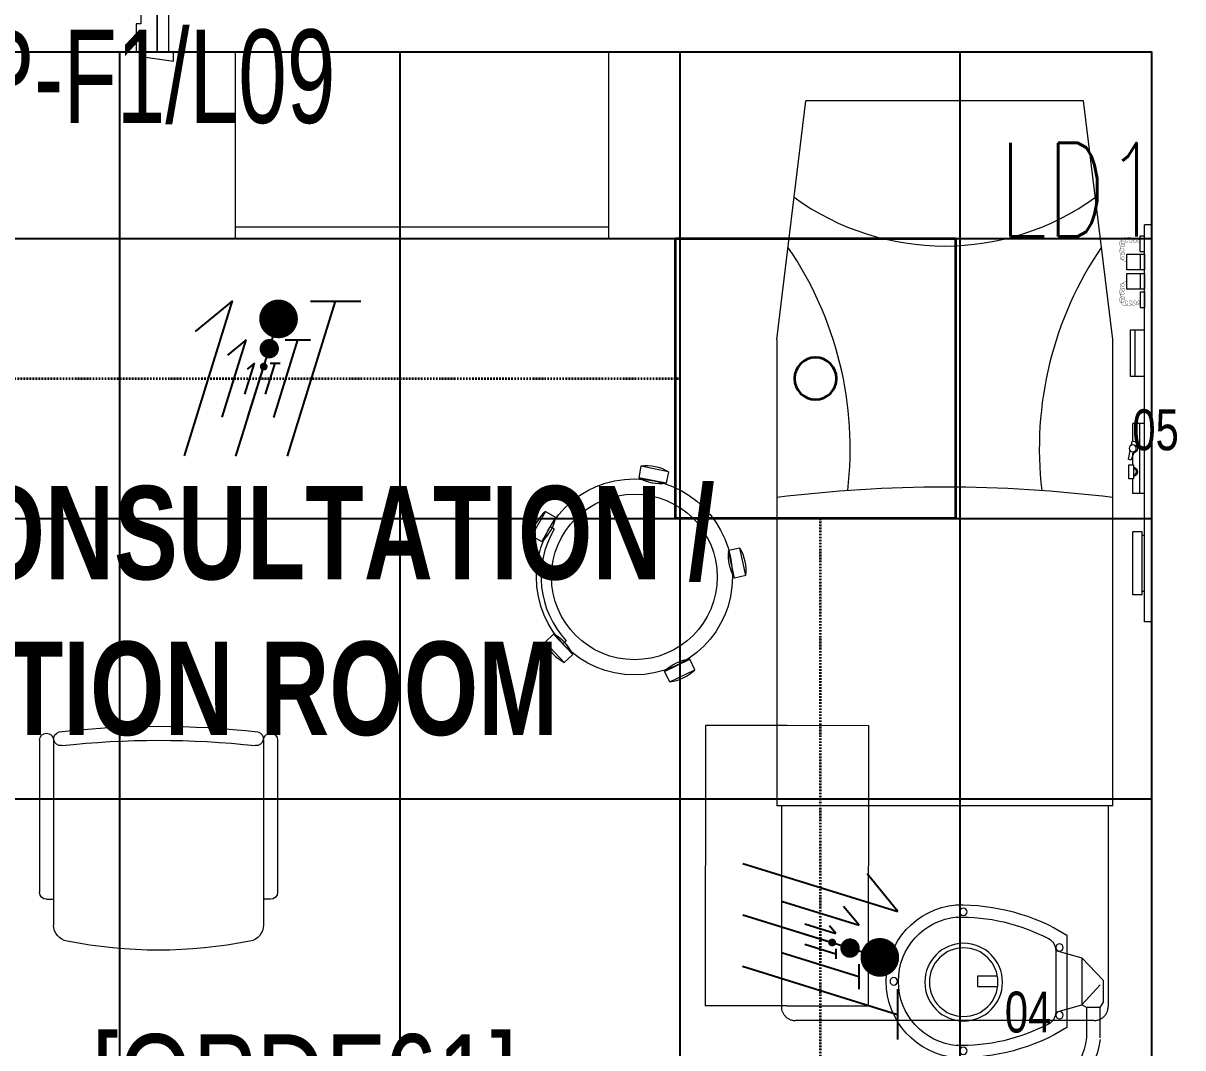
# Model space of a CAD drawing. Extents: x -12260 to 57327, y -29287 to 19916.
# Drawn here: x 16699 to 19183, y 1057 to 3251 of the extents above; entities that cross this region are included whole.
import ezdxf
from ezdxf import colors
from ezdxf.entities.mleader import LeaderData, LeaderLine
from ezdxf.enums import TextEntityAlignment as Align
from ezdxf.math import Vec2, Vec3

# ---------------------------------------------------------------- set-up
doc = ezdxf.new("R2010")
doc.units = 0
doc.header["$LTSCALE"] = 0.25
doc.linetypes.add('01-First Floor$0$HIDDEN', pattern=[9.525, 6.35, -3.175])
doc.linetypes.add('DASHDOT', pattern=[25.4, 12.7, -6.35, 0, -6.35])
for name, color, linetype, lineweight in [('01-First Floor$0$72_EGR_BASE_TEXT', 252, 'Continuous', 5), ('01-First Floor$0$72_EGR_EQP_TAG', 142, 'Continuous', 5), ('01-First Floor$0$LOADING', 253, 'Continuous', 5), ('01-First Floor$0$Walls', 251, 'Continuous', 5), ('01-First Floor$0$Wooden Joinery', 251, 'Continuous', 5), ('E-LITE-CIRC-NUMB', 6, 'Continuous', 25), ('E-LITE-CLNG', 150, 'Continuous', 35), ('E-LITE-CLNG-CNDT', 6, 'DASHDOT', 35), ('E-LITE-CTRL', 6, 'Continuous', 25), ('E-LITE-IDEN', 6, 'Continuous', 25), ('E-LITE-TEXT', 6, 'Continuous', 25), ('E-POWR-WIRE', 6, 'Continuous', 25), ('E-POWR-WIRE @ 100', 6, 'Continuous', 25), ('E-POWR-WIRE @ 20', 6, 'Continuous', 25), ('E-POWR-WIRE @ 50', 6, 'Continuous', 25)]:
    doc.layers.add(name, color=color, linetype=linetype, lineweight=lineweight)
doc.layers.add('01-First Floor$0$FALSE CEILING', color=251, linetype='Continuous')
doc.layers.add('01-First Floor$0$TME-NON MEDICAL FURNITURE', color=242, linetype='Continuous')
doc.styles.add('01-First Floor$0$X3G_ENTITY_257CFD', font='swisscl.ttf', dxfattribs={"height": 200})
doc.styles.add('01-First Floor$0$X3G_ENTITY_9EC9', font='swisscl.ttf', dxfattribs={"height": 0.2})
doc.styles.add('01-First Floor$0$X3G_ENTITY_9F38', font='swisscl.ttf', dxfattribs={"height": 0.2})
doc.styles.add('DC_Elc_Romans', font='elc_romans.shx', dxfattribs={"width": 0.7})
doc.styles.add('DC_SIMPLEX', font='SIMPLEX.shx', dxfattribs={"width": 0.7})

# ---------------------------------------------------------------- blocks, each defined once
blk = doc.blocks.new('01-First Floor$0$A$C72370EFE')
at = {"layer": '01-First Floor$0$Wooden Joinery'}
for p, q in [((-0.01, -0.04), (-0.02, -0.04)), ((-0.01, -0.03), (-0.01, -0.07)), ((0, -0.03), (-0.01, -0.03)), ((0.04, -0.03), (0.05, -0.03)), ((0.05, -0.03), (0.05, -0.07)), ((0.05, -0.04), (0.06, -0.04)), ((-0.05, -0.07), (-0.05, -0.16)), ((-0.03, -0.07), (-0.03, -0.16)), ((-0.01, -0.06), (-0.02, -0.06)), ((0, -0.07), (-0.01, -0.07)), ((0.04, -0.07), (0.05, -0.07)), ((0.05, -0.06), (0.06, -0.06)), ((0.07, -0.07), (0.07, -0.16)), ((0.09, -0.07), (0.09, -0.16)), ((-0.01, -0.17), (-0.02, -0.17)), ((-0.01, -0.17), (-0.01, -0.19)), ((0.05, -0.17), (0.06, -0.17)), ((0.05, -0.17), (0.05, -0.19)), ((-0.01, -0.19), (-0.02, -0.19)), ((0.05, -0.19), (0.06, -0.19))]:
    blk.add_line(p, q, dxfattribs=at)
for centre, radius, start, end in [((-0.02, -0.07), 0.03, 90, 180), ((0.06, -0.07), 0.03, 0, 90), ((-0.02, -0.07), 0.01, 90, 180), ((0.06, -0.07), 0.01, 0, 90), ((-0.02, -0.16), 0.03, 180, 270), ((-0.02, -0.16), 0.01, 180, 270), ((0.06, -0.16), 0.01, 270, 0), ((0.06, -0.16), 0.03, 270, 0)]:
    blk.add_arc(centre, radius, start, end, dxfattribs=at)
blk = doc.blocks.new('01-First Floor$0$A$C5DAD61B4')
at = {"layer": '01-First Floor$0$Wooden Joinery'}
for points in [[(80, 959.1), (80, 969.1), (10, 979.1), (10, 959.1)], [(940, 959.1), (940, 969.1), (1010, 979.1), (1010, 959.1)], [(70, 859.1), (70, 849.1), (0, 839.1), (0, 859.1)], [(120, 859.1), (120, 0), (80, 0), (80, 859.1)], [(950, 859.1), (950, 849.1), (1020, 839.1), (1020, 859.1)]]:
    blk.add_lwpolyline(points, close=True, dxfattribs=at)
for points in [[(45, 859.1), (45, 959.1), (20, 959.1), (20, 859.1), (45, 859.1)], [(45, 859.1), (80, 859.1), (80, 899.1), (90, 899.1), (90, 959.1), (45, 959.1), (45, 859.1)], [(975, 859.1), (940, 859.1), (940, 899.1), (930, 899.1), (930, 959.1), (975, 959.1), (975, 859.1)], [(975, 859.1), (975, 959.1), (1000, 959.1), (1000, 859.1), (975, 859.1)]]:
    blk.add_lwpolyline(points, dxfattribs=at)
blk.add_arc((80, 859.1), 860, 272.666, 0, dxfattribs=at)
at = {"layer": '01-First Floor$0$Wooden Joinery', "xscale": 999.9999999998854, "yscale": 999.9999999998854, "zscale": 999.9999999998854, "rotation": 180}
blk.add_blockref('01-First Floor$0$A$C72370EFE', (120, 0), dxfattribs=at)
blk = doc.blocks.new('01-First Floor$0$ME19011A-P')
for p, q in [((-0.425, 0), (0.425, 0)), ((-0.425, 0), (-0.425, -0.015)), ((0.425, 0), (0.425, -0.015)), ((-0.425, -0.015), (0.425, -0.015)), ((-0.3675, -0.0198), (-0.2325, -0.0198)), ((-0.3675, -0.0198), (-0.3675, -0.0399)), ((-0.36, -0.015), (-0.36, -0.0198)), ((-0.24, -0.015), (-0.24, -0.0198)), ((-0.2325, -0.0198), (-0.2325, -0.0399)), ((-0.15, -0.015), (-0.15, -0.04)), ((0, -0.015), (0, -0.04)), ((0.1, -0.015), (0.1, -0.045)), ((0.2, -0.045), (0.2, -0.015)), ((0.2818, -0.015), (0.2484, -0.015)), ((0.2484, -0.0243), (0.2484, -0.015)), ((0.2818, -0.0243), (0.2484, -0.0243)), ((0.2818, -0.0243), (0.2818, -0.015)), ((0.3211, -0.015), (0.2877, -0.015)), ((0.2877, -0.015), (0.2877, -0.0531)), ((0.3211, -0.0243), (0.2877, -0.0243)), ((0.3211, -0.0531), (0.3211, -0.015)), ((0.3623, -0.015), (0.3289, -0.015)), ((0.3289, -0.015), (0.3289, -0.0531)), ((0.3623, -0.0243), (0.3289, -0.0243)), ((0.3623, -0.0531), (0.3623, -0.015)), ((0.3682, -0.0243), (0.3682, -0.015)), ((0.3682, -0.015), (0.4016, -0.015)), ((0.3682, -0.0243), (0.4016, -0.0243)), ((0.4016, -0.0243), (0.4016, -0.015)), ((-0.3675, -0.0399), (-0.2325, -0.0399)), ((-0.15, -0.025), (0, -0.025)), ((-0.15, -0.04), (-0.1187, -0.04)), ((-0.0887, -0.04), (-0.0637, -0.04)), ((-0.0606, -0.0371), (-0.0787, -0.0432)), ((-0.0787, -0.0432), (-0.077, -0.0497)), ((-0.0582, -0.046), (-0.077, -0.0497)), ((-0.0402, -0.0312), (-0.0496, -0.0337)), ((-0.047, -0.0434), (-0.0376, -0.0409)), ((-0.0376, -0.0409), (-0.0402, -0.0312)), ((-0.0379, -0.04), (0, -0.04)), ((0.1, -0.035), (0.2, -0.035)), ((0.1, -0.045), (0.2, -0.045)), ((0.2877, -0.0531), (0.3211, -0.0531)), ((0.3289, -0.0531), (0.3623, -0.0531))]:
    blk.add_line(p, q)
at = {"color": 8, "const_width": 0.000601}
for points in [[(0.3044, -0.0531, -0.184574), (0.2977, -0.0636, -1.44364), (0.2961, -0.0581, -0.837915), (0.2969, -0.0664, -0.30536), (0.2839, -0.062, -1.584726), (0.2894, -0.0609, -0.253153), (0.2827, -0.0684, -0.874198), (0.2775, -0.0585, -0.915253), (0.2791, -0.0658, -0.223821), (0.2683, -0.0644, -1.703343), (0.272, -0.0597, -0.588962), (0.2621, -0.068, -0.717795), (0.2625, -0.0581, -0.983104), (0.2645, -0.0644, -0.326362), (0.2534, -0.0609, -0.758716), (0.2609, -0.0514, -0.906186), (0.2593, -0.0565, -0.189488), (0.2526, -0.0522, -0.7948), (0.2613, -0.0423, -1.223996), (0.2574, -0.047, -0.072149), (0.2534, -0.0403, -0.645886), (0.2609, -0.0324, -1.366917), (0.2574, -0.0371, -0.078415), (0.2542, -0.0308, -0.723006), (0.2613, -0.0256, -1.105484), (0.2582, -0.0292, -0.221197), (0.2566, -0.0243, -0.221197)], [(0.3456, -0.0531, 0.184574), (0.3523, -0.0636, 1.44364), (0.3539, -0.0581, 0.837915), (0.3531, -0.0664, 0.30536), (0.3661, -0.062, 1.584726), (0.3606, -0.0609, 0.253153), (0.3673, -0.0684, 0.874198), (0.3725, -0.0585, 0.915253), (0.3709, -0.0658, 0.223821), (0.3817, -0.0644, 1.703343), (0.378, -0.0597, 0.588962), (0.3879, -0.068, 0.717795), (0.3875, -0.0581, 0.983104), (0.3855, -0.0644, 0.326362), (0.3966, -0.0609, 0.758716), (0.3891, -0.0514, 0.906186), (0.3907, -0.0565, 0.189488), (0.3974, -0.0522, 0.7948), (0.3887, -0.0423, 1.223996), (0.3926, -0.047, 0.072149), (0.3966, -0.0403, 0.645886), (0.3891, -0.0324, 1.366917), (0.3926, -0.0371, 0.078415), (0.3958, -0.0308, 0.723006), (0.3887, -0.0256, 1.105484), (0.3918, -0.0292, 0.221197), (0.3934, -0.0243, 0.221197)]]:
    blk.add_lwpolyline(points, format="xyb", dxfattribs=at)
blk.add_lwpolyline([(-0.1187, -0.0482), (-0.0887, -0.0482), (-0.0887, -0.0382), (-0.1187, -0.0382)], close=True)
blk.add_circle((-0.0537, -0.04), 0.0075)
for centre, radius, start, end in [((-0.1037, -0.04), 0.01, 10.4593, 169.5407), ((-0.1037, -0.04), 0.0075, 14.0075, 165.9925), ((-0.0537, -0.04), 0.01, 45, 180)]:
    blk.add_arc(centre, radius, start, end)
blk = doc.blocks.new('01-First Floor$0$M.44.57.64')
at = {"layer": '01-First Floor$0$LOADING', "xscale": 1000.000000000002, "yscale": 1000.000000000002, "zscale": 1000.000000000002, "rotation": 225.9999036123427}
blk.add_blockref('01-First Floor$0$ME19011A-P', (-80806.9, 16720.7), dxfattribs=at)
blk = doc.blocks.new('01-First Floor$0$GF21027-P')
at = {"layer": '01-First Floor$0$LOADING'}
for p, q in [((0.4, 0.4), (-0.4, 0.4)), ((-0.4, 0.4), (-0.4, 0)), ((0.4, 0), (0.4, 0.4)), ((-0.4, 0.025), (0.4, 0.025)), ((-0.4, 0), (0.4, 0))]:
    blk.add_line(p, q, dxfattribs=at)
blk = doc.blocks.new('01-First Floor$0$HF10037B-P')
at = {"layer": '01-First Floor$0$LOADING'}
for p, q in [((0.2459, 0.134), (0.1859, 0.134)), ((0.1859, 0.134), (0.1859, 0.109)), ((0.2459, 0.134), (0.2459, 0.109)), ((0.2459, 0.109), (0.1859, 0.109)), ((0, 0), (-0.0142, -0.0583)), ((0, 0), (0.0243, -0.0059)), ((0.0243, -0.0059), (0.01, -0.0642)), ((0.4071, -0.0094), (0.431, -0.0018)), ((0.4071, -0.0094), (0.4255, -0.0665)), ((0.431, -0.0018), (0.4493, -0.0589)), ((0.4069, -0.0417), (0.4165, -0.0387)), ((-0.0142, -0.0583), (0.01, -0.0642)), ((0.4255, -0.0665), (0.4493, -0.0589)), ((0.0524, -0.2725), (0.0674, -0.2525)), ((0.0524, -0.2725), (0.1004, -0.3085)), ((0.0674, -0.2525), (0.1154, -0.2885)), ((0.3125, -0.2897), (0.362, -0.2558)), ((0.3267, -0.268), (0.3323, -0.2763)), ((0.3761, -0.2764), (0.362, -0.2558)), ((0.1004, -0.3085), (0.1154, -0.2885)), ((0.3266, -0.3103), (0.3125, -0.2897)), ((0.3266, -0.3103), (0.3761, -0.2764))]:
    blk.add_line(p, q, dxfattribs=at)
for radius in [0.21, 0.1775]:
    blk.add_circle((0.2161, -0.1014), radius, dxfattribs=at)
for centre, radius, start, end in [((0.2159, 0.0465), 0.0925, 71.0754, 108.9246), ((0.2159, 0.1965), 0.0925, 251.0754, 288.9246), ((0.0779, -0.0499), 0.0925, 147.3419, 185.1912), ((-0.0678, -0.0143), 0.0925, 327.3419, 5.1912), ((0.4996, -0.0113), 0.0925, 178.8412, 216.6904), ((0.3568, -0.057), 0.0925, 358.8412, 36.6904), ((0.2161, -0.1014), 0.2, 303.6037, 17.3657), ((0.1289, -0.2205), 0.0925, 214.1875, 252.0368), ((0.0389, -0.3404), 0.0925, 34.1875, 72.0368), ((0.3867, -0.3449), 0.0925, 105.5121, 143.3614), ((0.3019, -0.2212), 0.0925, 285.5121, 323.3614)]:
    blk.add_arc(centre, radius, start, end, dxfattribs=at)
blk = doc.blocks.new('01-First Floor$0$HF13902-P')
at = {"color": 8, "linetype": '01-First Floor$0$HIDDEN'}
for p, q in [((-0.35, -0.6824), (-0.35, -1.1124)), ((0.35, -0.6824), (0.35, -1.1124)), ((0.32, -1.1424), (-0.32, -1.1424))]:
    blk.add_line(p, q, dxfattribs=at)
at = {"linetype": 'Continuous'}
for points in [[(0.36, -0.5224), (0.36, -0.5224), (0.36, -0.5224), (0.36, -0.5224), (0.36, -0.5224), (0.36, -0.5224), (0.36, -0.5224), (0.36, -0.5224), (0.36, -0.5224), (0.36, -0.5224), (0.36, -0.5224), (0.36, -0.5224), (0.36, -0.5224), (0.36, -0.5224), (0.36, -0.5224), (0.36, -0.5224), (0.36, -0.5224), (0.36, -0.5224), (0.36, -0.5224), (0.36, -0.5224), (0.36, -0.5224), (0.36, -0.5224), (0.36, -0.5224), (0.36, -0.5224), (0.36, -0.5224), (0.36, -0.5224), (0.36, -0.5224), (0.36, -0.5224), (0.36, -0.5224), (0.36, -0.5224), (0.36, -0.5224), (0.36, -0.5224), (0.36, -0.5224), (0.36, -0.5224), (0.36, -0.5224), (0.36, -0.5224), (0.36, -0.5224), (0.36, -0.5224), (0.36, -0.5224), (0.36, -0.5224), (0.36, -0.5224), (0.36, -0.5224), (0.36, -0.5224), (0.36, -0.5224), (0.36, -0.5224), (0.36, -0.5224), (0.36, -0.5224), (0.36, -0.5224), (0.36, -0.5224), (0.36, -0.5224), (0.36, -0.5224), (0.36, -0.5224), (0.36, -0.5224), (0.36, -0.5224), (0.36, -0.5224), (0.36, -0.5224), (0.36, -0.5224), (0.36, -0.5224), (0.36, -0.5224), (0.36, -0.5224), (0.36, -0.5224), (0.36, -0.5224), (0.36, -0.5224), (0.36, -0.5224), (0.36, -0.5224), (0.36, -0.5224), (0.36, -0.5224), (0.36, -0.5224), (0.36, -0.5224), (0.36, -0.5224), (0.36, -0.5224), (0.36, -0.5224), (0.36, -0.5224), (0.36, -0.5224), (0.36, -0.5224), (0.36, -0.5224), (0.36, -0.5224), (0.36, -0.5224), (0.36, -0.5224), (0.36, -0.5224), (0.36, -0.5224), (0.36, -0.5224), (0.36, -0.5224), (0.36, -0.5224), (0.36, -0.5224), (0.36, -0.5224), (0.36, -0.5224), (0.36, -0.5224), (0.36, -0.5224), (0.36, -0.5224), (0.36, -0.5224), (0.36, -0.5224), (0.36, -0.5224), (0.36, -0.5224), (0.36, -0.5224), (0.36, -0.5224), (0.36, -0.5224), (0.36, -0.5224), (0.36, -0.5224), (0.36, -0.5224), (0.36, -0.5224), (0.36, -0.5224), (0.36, -0.5224), (0.36, -0.5224), (0.36, -0.5224), (0.36, -0.5224), (0.36, -0.5224), (0.36, -0.5224), (0.36, -0.5224), (0.36, -0.5224), (0.36, -0.5224), (0.36, -0.5224), (0.36, -0.5224), (0.36, -0.5224), (0.36, -0.5224), (0.36, -0.5224), (0.36, -0.5224), (0.36, -0.5224), (0.36, -0.5224), (0.36, -0.5224), (0.36, -0.5224), (0.36, -0.5224), (0.36, -0.5224), (0.36, -0.5224), (0.36, -0.5224), (0.36, -0.5224), (0.36, -0.5224), (0.36, -0.5224), (0.36, -0.5224), (0.36, -0.5224), (0.36, -0.5224), (0.36, -0.5224), (0.36, -0.5224), (0.36, -0.5224), (0.36, -0.5224), (0.36, -0.5224), (0.36, -0.5224), (0.36, -0.5224), (0.36, -0.5224), (0.36, -0.5224), (0.36, -0.5224), (0.36, -0.5224), (0.36, -0.5224), (0.36, -0.5224), (0.36, -0.5224), (0.36, -0.5224), (0.36, -0.5224), (0.36, -0.5224), (0.36, -0.5224), (0.36, -0.5224), (0.36, -0.5224), (0.36, -0.5224), (0.36, -0.5224), (0.36, -0.5224), (0.36, -0.5224), (0.36, -0.5224), (0.36, -0.5224), (0.36, -0.5224), (0.36, -0.5224), (0.36, -0.5224), (0.36, -0.5224), (0.36, -0.5224), (0.36, -0.5224), (0.36, -0.5224), (0.36, -0.5224), (0.36, -0.5224), (0.36, -0.5224), (0.36, -0.5224), (0.36, -0.5224), (0.36, -0.5224), (0.36, -0.5224), (0.36, -0.5224), (0.36, -0.5224), (0.36, -0.5224), (0.36, -0.5224), (0.36, -0.5224), (0.36, -0.5224), (0.36, -0.5224), (0.36, -0.5224), (0.36, -0.5224), (0.36, -0.5224), (0.36, -0.5224), (0.36, -0.5224), (0.36, -0.5224), (0.36, -0.5224), (0.36, -0.5224), (0.36, -0.5224), (0.36, -0.5224), (0.36, -0.5224), (0.36, -0.5224), (0.36, -0.5224), (0.36, -0.5224), (0.36, -0.5224), (0.36, -0.5224), (0.36, -0.5224), (0.36, -0.5224), (0.36, -0.5224), (0.36, -0.5224), (0.36, -0.5224), (0.36, -0.5224), (0.36, -0.5224), (0.36, -0.5224), (0.36, -0.5224), (0.36, -0.5224), (0.36, -0.5224), (0.36, -0.5224), (0.36, -0.5224), (0.36, -0.5224), (0.36, -0.5224), (0.36, -0.5224), (0.36, -0.5224), (0.36, -0.5224), (0.36, -0.5224), (0.36, -0.5224), (0.36, -0.5224), (0.36, -0.5224), (0.36, -0.5224), (0.36, -0.5224), (0.36, -0.5224)], [(0.36, -0.5224), (0.36, -0.5224), (0.36, -0.5224), (0.36, -0.5224), (0.36, -0.5224), (0.36, -0.5224), (0.36, -0.5224), (0.36, -0.5224), (0.36, -0.5224), (0.36, -0.5224), (0.36, -0.5224), (0.36, -0.5224), (0.36, -0.5224), (0.36, -0.5224), (0.36, -0.5224), (0.36, -0.5224), (0.36, -0.5224), (0.36, -0.5224), (0.36, -0.5224), (0.36, -0.5224), (0.36, -0.5224), (0.36, -0.5224), (0.36, -0.5224), (0.36, -0.5224), (0.36, -0.5224), (0.36, -0.5224), (0.36, -0.5224), (0.36, -0.5224), (0.36, -0.5224), (0.36, -0.5224), (0.36, -0.5224), (0.36, -0.5224), (0.36, -0.5224), (0.36, -0.5224), (0.36, -0.5224), (0.36, -0.5224), (0.36, -0.5224), (0.36, -0.5224), (0.36, -0.5224), (0.36, -0.5224), (0.36, -0.5224), (0.36, -0.5224), (0.36, -0.5224), (0.36, -0.5224), (0.36, -0.5224), (0.36, -0.5224), (0.36, -0.5224), (0.36, -0.5224), (0.36, -0.5224), (0.36, -0.5224), (0.36, -0.5224), (0.36, -0.5224), (0.36, -0.5224), (0.36, -0.5224), (0.36, -0.5224), (0.36, -0.5224), (0.36, -0.5224), (0.36, -0.5224), (0.36, -0.5224), (0.36, -0.5224), (0.36, -0.5224), (0.36, -0.5224), (0.36, -0.5224), (0.36, -0.5224), (0.36, -0.5224), (0.36, -0.5224), (0.36, -0.5224), (0.36, -0.5224), (0.36, -0.5224), (0.36, -0.5224), (0.36, -0.5224), (0.36, -0.5224), (0.36, -0.5224), (0.36, -0.5224), (0.36, -0.5224), (0.36, -0.5224), (0.36, -0.5224), (0.36, -0.5224), (0.36, -0.5224), (0.36, -0.5224), (0.36, -0.5224), (0.36, -0.5224), (0.36, -0.5224), (0.36, -0.5224), (0.36, -0.5224), (0.36, -0.5224), (0.36, -0.5224), (0.36, -0.5224), (0.36, -0.5224), (0.36, -0.5224), (0.36, -0.5224), (0.36, -0.5224), (0.36, -0.5224), (0.36, -0.5224), (0.36, -0.5224), (0.36, -0.5224), (0.36, -0.5224), (0.36, -0.5224), (0.36, -0.5224), (0.36, -0.5224), (0.36, -0.5224), (0.36, -0.5224), (0.36, -0.5224), (0.36, -0.5224), (0.36, -0.5224), (0.36, -0.5224), (0.36, -0.5224), (0.36, -0.5224), (0.36, -0.5224), (0.36, -0.5224), (0.36, -0.5224), (0.36, -0.5224), (0.36, -0.5224), (0.36, -0.5224), (0.36, -0.5224), (0.36, -0.5224), (0.36, -0.5224), (0.36, -0.5224), (0.36, -0.5224), (0.36, -0.5224), (0.36, -0.5224), (0.36, -0.5224), (0.36, -0.5224), (0.36, -0.5224), (0.36, -0.5224), (0.36, -0.5224), (0.36, -0.5224), (0.36, -0.5224), (0.36, -0.5224), (0.36, -0.5224), (0.36, -0.5224), (0.36, -0.5224), (0.36, -0.5224), (0.36, -0.5224), (0.36, -0.5224), (0.36, -0.5224), (0.36, -0.5224), (0.36, -0.5224), (0.36, -0.5224), (0.36, -0.5224), (0.36, -0.5224), (0.36, -0.5224), (0.36, -0.5224), (0.36, -0.5224), (0.36, -0.5224), (0.36, -0.5224), (0.36, -0.5224), (0.36, -0.5224), (0.36, -0.5224), (0.36, -0.5224), (0.36, -0.5224), (0.36, -0.5224), (0.36, -0.5224), (0.36, -0.5224), (0.36, -0.5224), (0.36, -0.5224), (0.36, -0.5224), (0.36, -0.5224), (0.36, -0.5224), (0.36, -0.5224), (0.36, -0.5224), (0.36, -0.5224), (0.36, -0.5224), (0.36, -0.5224), (0.36, -0.5224), (0.36, -0.5224), (0.36, -0.5224), (0.36, -0.5224), (0.36, -0.5224), (0.36, -0.5224), (0.36, -0.5224), (0.36, -0.5224), (0.36, -0.5224), (0.36, -0.5224), (0.36, -0.5224), (0.36, -0.5224), (0.36, -0.5224), (0.36, -0.5224), (0.36, -0.5224), (0.36, -0.5224), (0.36, -0.5224), (0.36, -0.5224), (0.36, -0.5224), (0.36, -0.5224), (0.36, -0.5224), (0.36, -0.5224), (0.36, -0.5224), (0.36, -0.5224), (0.36, -0.5224), (0.36, -0.5224), (0.36, -0.5224), (0.36, -0.5224), (0.36, -0.5224), (0.36, -0.5224), (0.36, -0.5224), (0.36, -0.5224), (0.36, -0.5224), (0.36, -0.5224), (0.36, -0.5224), (0.36, -0.5224), (0.36, -0.5224), (0.36, -0.5224), (0.36, -0.5224), (0.36, -0.5224), (0.36, -0.5224), (0.36, -0.5224), (0.36, -0.5224), (0.36, -0.5224), (0.36, -0.5224), (0.36, -0.5224), (0.36, -0.5224), (0.36, -0.5224), (0.36, -0.5224), (0.36, -0.5224)], [(0.36, -0.5224), (0.36, -0.5224), (0.36, -0.5224), (0.36, -0.5224), (0.36, -0.5224), (0.36, -0.5224), (0.36, -0.5224), (0.36, -0.5224), (0.36, -0.5224), (0.36, -0.5224), (0.36, -0.5224), (0.36, -0.5224), (0.36, -0.5224), (0.36, -0.5224), (0.36, -0.5224), (0.36, -0.5224), (0.36, -0.5224), (0.36, -0.5224), (0.36, -0.5224), (0.36, -0.5224), (0.36, -0.5224), (0.36, -0.5224), (0.36, -0.5224), (0.36, -0.5224), (0.36, -0.5224), (0.36, -0.5224), (0.36, -0.5224), (0.36, -0.5224), (0.36, -0.5224), (0.36, -0.5224), (0.36, -0.5224), (0.36, -0.5224), (0.36, -0.5224), (0.36, -0.5224), (0.36, -0.5224), (0.36, -0.5224), (0.36, -0.5224), (0.36, -0.5224), (0.36, -0.5224), (0.36, -0.5224), (0.36, -0.5224), (0.36, -0.5224), (0.36, -0.5224), (0.36, -0.5224), (0.36, -0.5224), (0.36, -0.5224), (0.36, -0.5224), (0.36, -0.5224), (0.36, -0.5224), (0.36, -0.5224), (0.36, -0.5224), (0.36, -0.5224), (0.36, -0.5224), (0.36, -0.5224), (0.36, -0.5224), (0.36, -0.5224), (0.36, -0.5224), (0.36, -0.5224), (0.36, -0.5224), (0.36, -0.5224), (0.36, -0.5224), (0.36, -0.5224), (0.36, -0.5224), (0.36, -0.5224), (0.36, -0.5224), (0.36, -0.5224), (0.36, -0.5224), (0.36, -0.5224), (0.36, -0.5224), (0.36, -0.5224), (0.36, -0.5224), (0.36, -0.5224), (0.36, -0.5224), (0.36, -0.5224), (0.36, -0.5224), (0.36, -0.5224), (0.36, -0.5224), (0.36, -0.5224), (0.36, -0.5224), (0.36, -0.5224), (0.36, -0.5224), (0.36, -0.5224), (0.36, -0.5224), (0.36, -0.5224), (0.36, -0.5224), (0.36, -0.5224), (0.36, -0.5224), (0.36, -0.5224), (0.36, -0.5224), (0.36, -0.5224), (0.36, -0.5224), (0.36, -0.5224), (0.36, -0.5224), (0.36, -0.5224), (0.36, -0.5224), (0.36, -0.5224), (0.36, -0.5224), (0.36, -0.5224), (0.36, -0.5224), (0.36, -0.5224), (0.36, -0.5224), (0.36, -0.5224), (0.36, -0.5224), (0.36, -0.5224), (0.36, -0.5224), (0.36, -0.5224), (0.36, -0.5224), (0.36, -0.5224), (0.36, -0.5224), (0.36, -0.5224), (0.36, -0.5224), (0.36, -0.5224), (0.36, -0.5224), (0.36, -0.5224), (0.36, -0.5224), (0.36, -0.5224), (0.36, -0.5224), (0.36, -0.5224), (0.36, -0.5224), (0.36, -0.5224), (0.36, -0.5224), (0.36, -0.5224), (0.36, -0.5224), (0.36, -0.5224), (0.36, -0.5224), (0.36, -0.5224), (0.36, -0.5224), (0.36, -0.5224), (0.36, -0.5224), (0.36, -0.5224), (0.36, -0.5224), (0.36, -0.5224), (0.36, -0.5224), (0.36, -0.5224), (0.36, -0.5224), (0.36, -0.5224), (0.36, -0.5224), (0.36, -0.5224), (0.36, -0.5224), (0.36, -0.5224), (0.36, -0.5224), (0.36, -0.5224), (0.36, -0.5224), (0.36, -0.5224), (0.36, -0.5224), (0.36, -0.5224), (0.36, -0.5224), (0.36, -0.5224), (0.36, -0.5224), (0.36, -0.5224), (0.36, -0.5224), (0.36, -0.5224), (0.36, -0.5224), (0.36, -0.5224), (0.36, -0.5224), (0.36, -0.5224), (0.36, -0.5224), (0.36, -0.5224), (0.36, -0.5224), (0.36, -0.5224), (0.36, -0.5224), (0.36, -0.5224), (0.36, -0.5224), (0.36, -0.5224), (0.36, -0.5224), (0.36, -0.5224), (0.36, -0.5224), (0.36, -0.5224), (0.36, -0.5224), (0.36, -0.5224), (0.36, -0.5224), (0.36, -0.5224), (0.36, -0.5224), (0.36, -0.5224), (0.36, -0.5224), (0.36, -0.5224), (0.36, -0.5224), (0.36, -0.5224), (0.36, -0.5224), (0.36, -0.5224), (0.36, -0.5224), (0.36, -0.5224), (0.36, -0.5224), (0.36, -0.5224), (0.36, -0.5224), (0.36, -0.5224), (0.36, -0.5224), (0.36, -0.5224), (0.36, -0.5224), (0.36, -0.5224), (0.36, -0.5224), (0.36, -0.5224), (0.36, -0.5224), (0.36, -0.5224), (0.36, -0.5224), (0.36, -0.5224), (0.36, -0.5224), (0.36, -0.5224), (0.36, -0.5224), (0.36, -0.5224), (0.36, -0.5224), (0.36, -0.5224), (0.36, -0.5224), (0.36, -0.5224), (0.36, -0.5224), (0.36, -0.5224), (0.36, -0.5224), (0.36, -0.5224), (0.36, -0.5224), (0.36, -0.5224), (0.36, -0.5224), (0.36, -0.5224), (0.36, -0.5224), (0.36, -0.5224), (0.36, -0.5224), (0.36, -0.5224), (0.36, -0.5224), (0.36, -0.5224), (0.36, -0.5224), (0.36, -0.5224), (0.36, -0.5224), (0.36, -0.5224), (0.36, -0.5224), (0.36, -0.5224), (0.36, -0.5224), (0.36, -0.5224), (0.36, -0.5224), (0.36, -0.5224), (0.36, -0.5224), (0.36, -0.5224), (0.36, -0.5224), (0.36, -0.5224), (0.36, -0.5224), (0.36, -0.5224), (0.36, -0.5224), (0.36, -0.5224), (0.36, -0.5224), (0.36, -0.5224), (0.36, -0.5224), (0.36, -0.5224), (0.36, -0.5224), (0.36, -0.5224), (0.36, -0.5224), (0.36, -0.5224), (0.36, -0.5224), (0.36, -0.5224), (0.36, -0.5224), (0.36, -0.5224), (0.36, -0.5224), (0.36, -0.5224), (0.36, -0.5224), (0.36, -0.5224), (0.36, -0.5224), (0.36, -0.5224), (0.36, -0.5224), (0.36, -0.5224), (0.36, -0.5224), (0.36, -0.5224), (0.36, -0.5224), (0.36, -0.5224), (0.36, -0.5224), (0.36, -0.5224), (0.36, -0.5224), (0.36, -0.5224), (0.36, -0.5224), (0.36, -0.5224), (0.36, -0.5224), (0.36, -0.5224), (0.36, -0.5224), (0.36, -0.5224), (0.36, -0.5224), (0.36, -0.5224), (0.36, -0.5224), (0.36, -0.5224), (0.36, -0.5224), (0.36, -0.5224), (0.36, -0.5224)]]:
    blk.add_lwpolyline(points, close=True, dxfattribs=at)
for points in [[(0.36, -0.5224), (0.36, -0.5224), (0.36, -0.5224), (0.36, -0.5224), (0.36, -0.5224), (0.36, -0.5224), (0.36, -0.5224), (0.36, -0.5224)], [(0.36, -0.5224), (0.36, -0.5224), (0.36, -0.5224), (0.36, -0.5224), (0.36, -0.5224), (0.36, -0.5224), (0.36, -0.5224), (0.36, -0.5224), (0.36, -0.5224), (0.36, -0.5224), (0.36, -0.5224), (0.36, -0.5224), (0.36, -0.5224), (0.36, -0.5224), (0.36, -0.5224), (0.36, -0.5224), (0.36, -0.5224), (0.36, -0.5224), (0.36, -0.5224), (0.36, -0.5224), (0.36, -0.5224), (0.36, -0.5224), (0.36, -0.5224), (0.36, -0.5224), (0.36, -0.5224), (0.36, -0.5224), (0.36, -0.5224), (0.36, -0.5224), (0.36, -0.5224), (0.36, -0.5224), (0.36, -0.5224), (0.36, -0.5224), (0.36, -0.5224), (0.36, -0.5224), (0.36, -0.5224), (0.36, -0.5224), (0.36, -0.5224), (0.36, -0.5224), (0.36, -0.5224), (0.36, -0.5224), (0.36, -0.5224), (0.36, -0.5224), (0.36, -0.5224), (0.36, -0.5224), (0.36, -0.5224), (0.36, -0.5224), (0.36, -0.5224), (0.36, -0.5224), (0.36, -0.5224), (0.36, -0.5224), (0.36, -0.5224), (0.36, -0.5224), (0.36, -0.5224), (0.36, -0.5224), (0.36, -0.5224), (0.36, -0.5224), (0.36, -0.5224), (0.36, -0.5224), (0.36, -0.5224), (0.36, -0.5224), (0.36, -0.5224), (0.36, -0.5224), (0.36, -0.5224), (0.36, -0.5224), (0.36, -0.5224), (0.36, -0.5224), (0.36, -0.5224), (0.36, -0.5224), (0.36, -0.5224), (0.36, -0.5224), (0.36, -0.5224), (0.36, -0.5224), (0.36, -0.5224), (0.36, -0.5224), (0.36, -0.5224), (0.36, -0.5224), (0.36, -0.5224), (0.36, -0.5224), (0.36, -0.5224), (0.36, -0.5224), (0.36, -0.5224), (0.36, -0.5224), (0.36, -0.5224), (0.36, -0.5224), (0.36, -0.5224), (0.36, -0.5224), (0.36, -0.5224), (0.36, -0.5224), (0.36, -0.5224), (0.36, -0.5224), (0.36, -0.5224), (0.36, -0.5224), (0.36, -0.5224), (0.36, -0.5224), (0.36, -0.5224), (0.36, -0.5224), (0.36, -0.5224), (0.36, -0.5224), (0.36, -0.5224), (0.36, -0.5224), (0.36, -0.5224), (0.36, -0.5224), (0.36, -0.5224), (0.36, -0.5224), (0.36, -0.5224), (0.36, -0.5224), (0.36, -0.5224), (0.36, -0.5224), (0.36, -0.5224), (0.36, -0.5224), (0.36, -0.5224)], [(0.36, -0.5224), (0.36, -0.5224), (0.36, -0.5224), (0.36, -0.5224), (0.36, -0.5224), (0.36, -0.5224), (0.36, -0.5224), (0.36, -0.5224), (0.36, -0.5224), (0.36, -0.5224), (0.36, -0.5224), (0.36, -0.5224), (0.36, -0.5224), (0.36, -0.5224), (0.36, -0.5224), (0.36, -0.5224), (0.36, -0.5224)], [(0.36, -0.5224), (0.36, -0.5224), (0.36, -0.5224), (0.36, -0.5224), (0.36, -0.5224), (0.36, -0.5224), (0.36, -0.5224)], [(0.36, -0.5224), (0.36, -0.5224), (0.36, -0.5224), (0.36, -0.5224), (0.36, -0.5224), (0.36, -0.5224), (0.36, -0.5224), (0.36, -0.5224), (0.36, -0.5224), (0.36, -0.5224), (0.36, -0.5224), (0.36, -0.5224)], [(0.36, -0.5224), (0.36, -0.5224), (0.36, -0.5224), (0.36, -0.5224), (0.36, -0.5224), (0.36, -0.5224), (0.36, -0.5224), (0.36, -0.5224), (0.36, -0.5224), (0.36, -0.5224), (0.36, -0.5224), (0.36, -0.5224), (0.36, -0.5224), (0.36, -0.5224), (0.36, -0.5224), (0.36, -0.5224), (0.36, -0.5224), (0.36, -0.5224), (0.36, -0.5224), (0.36, -0.5224), (0.36, -0.5224), (0.36, -0.5224), (0.36, -0.5224), (0.36, -0.5224), (0.36, -0.5224), (0.36, -0.5224), (0.36, -0.5224), (0.36, -0.5224), (0.36, -0.5224), (0.36, -0.5224), (0.36, -0.5224), (0.36, -0.5224), (0.36, -0.5224), (0.36, -0.5224), (0.36, -0.5224), (0.36, -0.5224), (0.36, -0.5224), (0.36, -0.5224), (0.36, -0.5224), (0.36, -0.5224), (0.36, -0.5224), (0.36, -0.5224), (0.36, -0.5224), (0.36, -0.5224), (0.36, -0.5224), (0.36, -0.5224), (0.36, -0.5224), (0.36, -0.5224), (0.36, -0.5224), (0.36, -0.5224), (0.36, -0.5224), (0.36, -0.5224), (0.36, -0.5224), (0.36, -0.5224), (0.36, -0.5224), (0.36, -0.5224), (0.36, -0.5224), (0.36, -0.5224), (0.36, -0.5224), (0.36, -0.5224), (0.36, -0.5224), (0.36, -0.5224), (0.36, -0.5224), (0.36, -0.5224), (0.36, -0.5224), (0.36, -0.5224), (0.36, -0.5224), (0.36, -0.5224), (0.36, -0.5224), (0.36, -0.5224), (0.36, -0.5224), (0.36, -0.5224), (0.36, -0.5224), (0.36, -0.5224), (0.36, -0.5224), (0.36, -0.5224), (0.36, -0.5224), (0.36, -0.5224), (0.36, -0.5224), (0.36, -0.5224), (0.36, -0.5224), (0.36, -0.5224), (0.36, -0.5224), (0.36, -0.5224), (0.36, -0.5224), (0.36, -0.5224), (0.36, -0.5224), (0.36, -0.5224), (0.36, -0.5224)], [(0.36, -0.5224), (0.36, -0.5224), (0.36, -0.5224), (0.36, -0.5224), (0.36, -0.5224), (0.36, -0.5224), (0.36, -0.5224), (0.36, -0.5224), (0.36, -0.5224), (0.36, -0.5224)], [(0.36, -0.5224), (0.36, -0.5224), (0.36, -0.5224), (0.36, -0.5224), (0.36, -0.5224), (0.36, -0.5224), (0.36, -0.5224), (0.36, -0.5224), (0.36, -0.5224), (0.36, -0.5224)], [(0.36, -0.5224), (0.36, -0.5224), (0.36, -0.5224), (0.36, -0.5224), (0.36, -0.5224), (0.36, -0.5224), (0.36, -0.5224), (0.36, -0.5224), (0.36, -0.5224), (0.36, -0.5224), (0.36, -0.5224), (0.36, -0.5224), (0.36, -0.5224), (0.36, -0.5224), (0.36, -0.5224)], [(0.36, -0.5224), (0.36, -0.5224), (0.36, -0.5224), (0.36, -0.5224), (0.36, -0.5224), (0.36, -0.5224), (0.36, -0.5224), (0.36, -0.5224), (0.36, -0.5224), (0.36, -0.5224)], [(0.36, -0.5224), (0.36, -0.5224), (0.36, -0.5224), (0.36, -0.5224), (0.36, -0.5224), (0.36, -0.5224), (0.36, -0.5224)], [(0.36, -0.5224), (0.36, -0.5224), (0.36, -0.5224), (0.36, -0.5224), (0.36, -0.5224), (0.36, -0.5224), (0.36, -0.5224), (0.36, -0.5224), (0.36, -0.5224), (0.36, -0.5224)], [(0.36, -0.5224), (0.36, -0.5224), (0.36, -0.5224), (0.36, -0.5224), (0.36, -0.5224), (0.36, -0.5224), (0.36, -0.5224), (0.36, -0.5224), (0.36, -0.5224), (0.36, -0.5224), (0.36, -0.5224), (0.36, -0.5224), (0.36, -0.5224), (0.36, -0.5224), (0.36, -0.5224), (0.36, -0.5224), (0.36, -0.5224), (0.36, -0.5224)], [(0.36, -0.5224), (0.36, -0.5224), (0.36, -0.5224), (0.36, -0.5224), (0.36, -0.5224), (0.36, -0.5224), (0.36, -0.5224), (0.36, -0.5224), (0.36, -0.5224)]]:
    blk.add_lwpolyline(points, dxfattribs=at)
blk.add_circle((0.36, -0.5224), 0.000000101)
at = {"color": 8}
for centre, radius, start, end in [((0, 1.0679), 0.5515, 234.1788, 305.8212), ((-0.9704, 0.0819), 0.7679, 353.3222, 34.2669), ((0.9704, 0.0819), 0.7679, 145.7331, 186.6778), ((0, -2.9071), 2.9071, 82.8865, 97.1135)]:
    blk.add_arc(centre, radius, start, end, dxfattribs=at)
at = {"color": 8, "linetype": '01-First Floor$0$HIDDEN'}
for centre, start, end in [((-0.32, -1.1124), 180, 270), ((0.32, -1.1124), 270, 0)]:
    blk.add_arc(centre, 0.03, start, end, dxfattribs=at)
at = {"layer": '01-First Floor$0$LOADING'}
for p, q in [((-0.36, 0.3161), (-0.2975, 0.8276)), ((0.2975, 0.8276), (-0.2975, 0.8276)), ((0.36, 0.3161), (0.2975, 0.8276)), ((-0.36, 0.3161), (-0.36, -0.6824)), ((0.36, -0.6824), (0.36, 0.3161)), ((0.36, -0.6824), (-0.36, -0.6824))]:
    blk.add_line(p, q, dxfattribs=at)
blk = doc.blocks.new('01-First Floor$0$HF11772-P')
at = {"layer": '01-First Floor$0$LOADING'}
for p, q in [((0.6, 0.35), (0, 0.35)), ((0, 0.175), (0, 0.35)), ((0.6, 0.175), (0.6, 0.35)), ((0, 0.175), (0, 0)), ((0.6, 0), (0.6, 0.175)), ((0, 0), (0.6, 0))]:
    blk.add_line(p, q, dxfattribs=at)
blk = doc.blocks.new('01-First Floor$0$mobile light')
at = {"layer": '01-First Floor$0$LOADING'}
for p, q in [((1882.58, -498.29), (1882.35, -499.8)), ((1882.58, -498.29), (1885.78, -498.78)), ((1883.78, -497.56), (1883.65, -498.45)), ((1885.1, -497.29), (1883.78, -497.56)), ((1887.04, -497.59), (1885.1, -497.29)), ((1923.94, -497.59), (1925.88, -497.29)), ((1928.41, -498.29), (1925.2, -498.78)), ((1925.88, -497.29), (1927.2, -497.56)), ((1927.2, -497.56), (1927.33, -498.45)), ((1928.41, -498.29), (1928.63, -499.8)), ((1882.35, -499.8), (1885.55, -500.28)), ((1883.28, -500.85), (1883.42, -499.96)), ((1884.47, -501.5), (1883.28, -500.85)), ((1886.4, -501.79), (1884.47, -501.5)), ((1924.58, -501.79), (1926.52, -501.5)), ((1928.63, -499.8), (1925.43, -500.28)), ((1926.52, -501.5), (1927.7, -500.85)), ((1927.7, -500.85), (1927.56, -499.96)), ((1947.59, -502.62), (1941.09, -502.62)), ((1948.76, -501.94), (1947.59, -502.62)), ((1947.59, -502.62), (1947.59, -505.45)), ((1948.15, -506.5), (1952.41, -502.55)), ((1953.47, -501.94), (1948.76, -501.94)), ((1958.23, -506.5), (1953.47, -501.94)), ((1947.59, -505.45), (1941.09, -505.45)), ((1946.6, -512.08), (1948.15, -506.5)), ((1947.59, -505.45), (1948.15, -506.5)), ((1958.23, -506.5), (1948.15, -506.5)), ((1959.78, -512.08), (1958.23, -506.5)), ((1963.08, -509.67), (1943.3, -509.67)), ((1959.78, -512.08), (1946.6, -512.08)), ((1908.01, -522.53), (1909, -517.55)), ((1911.69, -517.55), (1909, -517.55)), ((1912.69, -522.53), (1911.69, -517.55)), ((1911.69, -517.55), (1914.17, -518.99)), ((1914.17, -518.99), (1914.17, -523.77)), ((1922.73, -518.8), (1921.08, -519.69)), ((1925.38, -518.8), (1922.73, -518.8)), ((1921.08, -519.69), (1914.74, -519.69)), ((1921.08, -519.69), (1921.08, -523.01)), ((1921.08, -519.69), (1921.08, -523.01)), ((1892.68, -523.97), (1883.05, -523.97)), ((1892.68, -528.06), (1892.68, -523.24)), ((1892.68, -523.24), (1906.16, -523.24)), ((1897.5, -528.06), (1897.5, -523.24)), ((1906.16, -523.24), (1906.16, -528.06)), ((1908.01, -522.53), (1908.62, -524.28)), ((1912.69, -522.53), (1911.9, -524.78)), ((1911.9, -524.78), (1914.17, -523.77)), ((1921.08, -523.01), (1914.77, -523.01)), ((1922.73, -523.93), (1921.08, -523.04)), ((1925.38, -523.93), (1922.73, -523.93)), ((1909.15, -524.25), (1906.16, -524.32)), ((1909.15, -524.25), (1909.15, -526.94)), ((1892.68, -527.34), (1883.05, -527.34)), ((1906.16, -528.06), (1892.68, -528.06)), ((1909.15, -526.94), (1906.16, -526.87)), ((1882.35, -551.47), (1885.55, -550.99)), ((1884.47, -549.77), (1883.28, -550.42)), ((1883.28, -550.42), (1883.42, -551.31)), ((1886.4, -549.48), (1884.47, -549.77)), ((1924.58, -549.48), (1926.52, -549.77)), ((1928.63, -551.47), (1925.43, -550.99)), ((1926.52, -549.77), (1927.7, -550.42)), ((1927.7, -550.42), (1927.56, -551.31)), ((1882.58, -552.98), (1882.35, -551.47)), ((1882.58, -552.98), (1885.78, -552.5)), ((1883.78, -553.71), (1883.65, -552.82)), ((1885.1, -553.98), (1883.78, -553.71)), ((1887.04, -553.69), (1885.1, -553.98)), ((1923.94, -553.69), (1925.88, -553.98)), ((1928.41, -552.98), (1925.2, -552.5)), ((1925.88, -553.98), (1927.2, -553.71)), ((1927.2, -553.71), (1927.33, -552.82)), ((1928.41, -552.98), (1928.63, -551.47))]:
    blk.add_line(p, q, dxfattribs=at)
for points in [[(1903.33, -523.24), (1903.33, -514.02), (1891.61, -514.02), (1891.61, -523.97)], [(1954.27, -524.55), (1954.27, -528.82), (1952.05, -528.82), (1952.05, -524.5)], [(1891.61, -527.34), (1891.61, -537.34), (1903.33, -537.34), (1903.33, -528.06)], [(1892.74, -537.34), (1892.74, -539.04), (1895.76, -539.04), (1895.76, -537.34)], [(1898.05, -537.34), (1898.05, -539.5)], [(1898.05, -540.63), (1898.05, -540.87), (1898.53, -541.35), (1900.02, -541.35), (1900.5, -540.87), (1900.5, -537.34)]]:
    blk.add_lwpolyline(points, dxfattribs=at)
for points in [[(1929.78, -518.8), (1925.38, -518.8), (1925.38, -523.93), (1929.78, -523.93)], [(1899.3, -539.5), (1888.5, -539.5), (1888.5, -540.63), (1899.3, -540.63)]]:
    blk.add_lwpolyline(points, close=True, dxfattribs=at)
for centre, radius in [((1945.96, -511.25), 0.793), ((1960.42, -511.25), 0.793), ((1953.01, -531.79), 8.32), ((1953.01, -531.79), 7.35), ((1938.31, -531.85), 0.793), ((1968.07, -531.85), 0.793), ((1953.19, -546.77), 0.793)]:
    blk.add_circle(centre, radius, dxfattribs=at)
for centre, radius, start, end in [((1888.02, -499.89), 2.5, 90, 270), ((1888.02, -525.64), 28.25, 12.1463, 90), ((1922.96, -525.64), 28.25, 90, 128.2073), ((1922.96, -499.89), 2.5, 270, 90), ((1888.02, -525.64), 23.25, 20.3387, 90), ((1922.96, -525.64), 23.25, 90, 126.3743), ((1942.82, -519.31), 16.86, 97.1293, 177.6115), ((1942.82, -519.31), 13.97, 97.1293, 177.6115), ((1922.96, -525.64), 28.25, 138.4974, 155.7305), ((1922.96, -525.64), 23.25, 138.7224, 150.0382), ((1980.13, -532.49), 43.32, 148.2167, 181.2501), ((1926.25, -532.49), 43.32, 358.7499, 31.7833), ((1980.13, -532.49), 40.72, 152.4092, 181.2501), ((1946.6, -514.96), 2.89, 90, 152.4092), ((1959.78, -514.96), 2.89, 27.5908, 90), ((1926.25, -532.49), 40.72, 358.7499, 27.5908), ((1911.94, -521.38), 3.27, 313.0112, 46.9888), ((1883.05, -525.65), 1.68, 90, 270), ((1888.02, -525.64), 28.25, 270, 5.3386), ((1910.32, -525.6), 1.78, 229.0673, 130.9327), ((1888.02, -525.64), 23.25, 270, 356.3184), ((1953.19, -531.93), 16.44, 185.2361, 354.7639), ((1953.19, -531.93), 13.84, 185.2361, 354.7639), ((1922.96, -525.64), 28.25, 204.483, 208.105), ((1922.96, -525.64), 23.25, 210.2349, 221.2776), ((1922.96, -525.64), 28.25, 213.7985, 221.5026), ((1922.96, -525.64), 23.25, 233.6257, 270), ((1888.02, -551.39), 2.5, 90, 270), ((1922.96, -525.64), 28.25, 231.7927, 270), ((1922.96, -551.39), 2.5, 270, 90)]:
    blk.add_arc(centre, radius, start, end, dxfattribs=at)
blk = doc.blocks.new('01-First Floor$0$GF21016-P')
at = {"layer": '01-First Floor$0$LOADING', "extrusion": (-1.24384e-09, -1.20261e-09, -1)}
for p, q in [((0.0128, 0.0179), (0.0128, 0.4136)), ((0.4628, 0.0179), (0.4628, 0.4136)), ((-0.0022, 0.3585), (0.0128, 0.3585)), ((0.4778, 0.3585), (0.4628, 0.3585)), ((-0.0172, 0.0179), (-0.0172, 0.3435)), ((0.4928, 0.0179), (0.4928, 0.3435)), ((0.4778, 0.0029), (0.4778, 0.0029))]:
    blk.add_line(p, q, dxfattribs=at)
for centre, radius, start, end in [((-0.2378, -0.5362), 1.0036, 78.7568, 101.2432), ((-0.0478, 0.4136), 0.035, 0, 80.6557), ((-0.4278, 0.4136), 0.035, 99.3443, 180), ((0.0022, 0.3435), 0.015, 0, 90), ((-0.4778, 0.3435), 0.015, 90, 180), ((-0.0284, 0.0145), 0.015, 284.3864, 95.5209), ((-0.2378, 1.8928), 1.8749, 263.6341, 276.3659), ((-0.4471, 0.0145), 0.015, 84.4791, 255.6136), ((0.0022, 0.0179), 0.015, 270, 0), ((0.0022, 0.0179), 0.015, 180, 270), ((-0.2378, 1.8734), 1.8855, 263.5119, 276.4881), ((-0.4778, 0.0179), 0.015, 270, 0), ((-0.4778, 0.0179), 0.015, 180, 270)]:
    blk.add_arc(centre, radius, start, end, dxfattribs=at)
blk = doc.blocks.new('01-First Floor')
at = {"layer": '01-First Floor$0$FALSE CEILING', "linetype": 'Continuous'}
for p, q in [((16906, -810), (16906, 3190)), ((17506, -810), (17506, 3190)), ((18106, -810), (18106, 3190)), ((18706, -810), (18706, 3190)), ((15106, 2790), (19115.6, 2790)), ((15106, 2190), (19115.6, 2190)), ((15106, 1590), (19115.6, 1590))]:
    blk.add_line(p, q, dxfattribs=at)
at = {"layer": '01-First Floor$0$FALSE CEILING'}
blk.add_lwpolyline([(16217.4, -810), (15106, 301.4), (15106, 3190), (19115.6, 3190), (19115.6, -810), (16217.4, -810)], dxfattribs=at)
at = {"layer": '01-First Floor$0$Walls'}
for p in [(17010.8, 3190), (19115.6, -810)]:
    blk.add_line(p, (19115.6, 3190), dxfattribs=at)
at = {"layer": '01-First Floor$0$LOADING', "color": 1, "xscale": 1000, "yscale": 1000, "zscale": 1000, "rotation": 2.091180221951715e-08}
blk.add_blockref('01-First Floor$0$GF21027-P', (17553.1, 2790, -0.1), dxfattribs=at)
at = {"layer": '01-First Floor$0$LOADING', "xscale": 1000, "yscale": 1000, "zscale": 1000}
blk.add_blockref('01-First Floor$0$HF13902-P', (18672.8, 2257.4, -0.1), dxfattribs=at)
at = {"layer": '01-First Floor$0$LOADING', "xscale": -1, "rotation": 135.9999036123427}
blk.add_blockref('01-First Floor$0$M.44.57.64', (88858.3, -41711.4, -0.1), dxfattribs=at)
at = {"layer": '01-First Floor$0$LOADING', "extrusion": (-2.75759e-10, -1.16581e-09, -1), "xscale": -999.9999999999997, "yscale": 999.9999999999998, "zscale": 999.9999999999998, "rotation": 154.2186874640737}
blk.add_blockref('01-First Floor$0$HF10037B-P', (-18246.7, 2067.9, 0.1), dxfattribs=at)
at = {"layer": '01-First Floor$0$LOADING', "extrusion": (-3.71389e-28, -3.9656e-29, -1), "xscale": -999.9999999999989, "yscale": 999.9999999999989, "zscale": -999.9999999999989, "rotation": 270.0555933617625}
blk.add_blockref('01-First Floor$0$HF11772-P', (-18509.4, 1146.5, 0.1), dxfattribs=at)
at = {"layer": '01-First Floor$0$LOADING', "xscale": -10, "yscale": 10, "zscale": 10, "rotation": 270}
blk.add_blockref('01-First Floor$0$mobile light', (24031.2, -18332.9, -0.1), dxfattribs=at)
at = {"layer": '01-First Floor$0$TME-NON MEDICAL FURNITURE', "color": 1, "extrusion": (-2.67576e-11, -2.24019e-05, 1), "xscale": 1000.000000000002, "yscale": 1000.000000000002, "zscale": -1000.000000000002, "rotation": 179.9999748876472}
blk.add_blockref('01-First Floor$0$GF21016-P', (17226.4, 1733.2, -0.1), dxfattribs=at)
at = {"layer": '01-First Floor$0$Wooden Joinery', "rotation": 180}
blk.add_blockref('01-First Floor$0$A$C5DAD61B4', (17030.8, 4149.1), dxfattribs=at)
at = {"layer": '01-First Floor$0$72_EGR_BASE_TEXT', "insert": (16779.4, 2259.9, -0.1), "char_height": 200, "width": 3508.102, "attachment_point": 2, "style": '01-First Floor$0$X3G_ENTITY_9EC9'}
blk.add_mtext('{\\fSwis721 LtCn BT|b1|i0|c0|p34;GENERAL CONSULTATION / EXAMINATION ROOM}', dxfattribs=at)
at = {"layer": '01-First Floor$0$72_EGR_BASE_TEXT', "insert": (17300.9, 1085.7), "char_height": 200, "attachment_point": 2, "style": '01-First Floor$0$X3G_ENTITY_9F38'}
blk.add_mtext('[OPDF61]', dxfattribs=at)
at = {"layer": '01-First Floor$0$72_EGR_EQP_TAG', "char_height": 87.47, "attachment_point": 2, "style": '01-First Floor$0$X3G_ENTITY_257CFD'}
for s, insert in [('05', (19124.4, 2424, -0.1)), ('04', (18851.3, 1176.9, -0.1))]:
    blk.add_mtext(s, dxfattribs=dict(at, insert=insert))
blk = doc.blocks.new('DC_Arrow-ArrowEllipse')
at = {"color": 0}
blk.add_ellipse((0, 0), major_axis=(0.4, 0), ratio=0.4, dxfattribs=at)
at = {"color": 0, "ltscale": 0.5}
blk.add_solid([(-1.4, 0.167), (-0.4, 0), (-1.4, -0.167)], dxfattribs=at)
blk = doc.blocks.new('*U25')
blk.add_lwpolyline([(-300, 300), (-300, -300), (300, -300), (300, 300)], close=True)
blk.add_circle((0, 0), 45)
at = {"layer": 'E-LITE-CIRC-NUMB', "style": 'DC_SIMPLEX', "width": 0.7, "flags": 8}
blk.add_attdef('CIRCUIT', text='', height=200, rotation=0, dxfattribs=at).set_placement((-473.9, 300), align=Align.RIGHT)
at = {"layer": 'E-LITE-CTRL', "style": 'DC_SIMPLEX', "width": 0.7, "flags": 8}
blk.add_attdef('CONTROL', (1118.9, -935), '', height=200, rotation=360, dxfattribs=at)
at = {"layer": 'E-LITE-IDEN', "style": 'DC_SIMPLEX', "width": 0.7, "flags": 8}
blk.add_attdef('TYPE', (460.4, 457.6), '', height=200, rotation=360, dxfattribs=at)
blk = doc.blocks.new('*U40')
for p, q in [((-1.617, -1.658), (-0.587, 1.663)), ((-0.587, 1.663), (-1.389, 1.004)), ((-0.515, -1.66), (0.515, 1.66)), ((0.587, -1.663), (1.617, 1.658)), ((1.078, 1.659), (2.157, 1.657))]:
    blk.add_line(p, q)
at = {"const_width": 0.414}
blk.add_lwpolyline([(0.19, 1.278, 1), (0.604, 1.277, 1)], format="xyb", close=True, dxfattribs=at)
blk = doc.blocks.new('*U794')
at = {"layer": 'E-POWR-WIRE @ 100', "xscale": 100, "yscale": 100, "zscale": 100}
blk.add_blockref('*U40', (17206, 2490), dxfattribs=at)
at = {"layer": 'E-POWR-WIRE @ 20', "xscale": 20, "yscale": 20, "zscale": 20}
blk.add_blockref('*U40', (17206, 2490), dxfattribs=at)
at = {"layer": 'E-POWR-WIRE @ 50', "xscale": 50, "yscale": 50, "zscale": 50}
blk.add_blockref('*U40', (17206, 2490), dxfattribs=at)
blk = doc.blocks.new('*U41')
for p, q in [((-1.658, 1.617), (1.663, 0.587)), ((1.663, 0.587), (1.004, 1.389)), ((-1.66, 0.515), (1.66, -0.515)), ((-1.663, -0.587), (1.658, -1.617)), ((1.659, -1.078), (1.657, -2.157))]:
    blk.add_line(p, q)
at = {"const_width": 0.414}
blk.add_lwpolyline([(1.278, -0.19, 1), (1.277, -0.604, 1)], format="xyb", close=True, dxfattribs=at)
blk = doc.blocks.new('*U842')
at = {"layer": 'E-POWR-WIRE @ 100', "xscale": 100, "yscale": 100, "zscale": 100}
blk.add_blockref('*U41', (18406, 1290), dxfattribs=at)
at = {"layer": 'E-POWR-WIRE @ 20', "xscale": 20, "yscale": 20, "zscale": 20}
blk.add_blockref('*U41', (18406, 1290), dxfattribs=at)
at = {"layer": 'E-POWR-WIRE @ 50', "xscale": 50, "yscale": 50, "zscale": 50}
blk.add_blockref('*U41', (18406, 1290), dxfattribs=at)

msp = doc.modelspace()

# ---------------------------------------------------------------- linework, layer by layer
at = {"layer": 'E-LITE-CLNG-CNDT'}
for points in [[(16306, 2490), (18106, 2490)], [(18406, 2190), (18406, 390)]]:
    msp.add_lwpolyline(points, dxfattribs=at)

# ---------------------------------------------------------------- block references
at = {"layer": 'E-LITE-CLNG'}
ref = msp.add_blockref('*U25', (18395.9, 2490), dxfattribs=dict(at, xscale=-1))
ref.add_attrib('TYPE', 'LD1', (18789.4, 2794.5), dxfattribs={"layer": 'E-LITE-IDEN', "height": 200, "rotation": 0, "style": 'DC_SIMPLEX', "width": 0.7, "flags": 8})
at = {"layer": 'E-LITE-CLNG-CNDT'}
msp.add_blockref('01-First Floor', (0, 0), dxfattribs=at)
at = {"layer": 'E-POWR-WIRE'}
for name in ['*U794', '*U842']:
    msp.add_blockref(name, (0, 0), dxfattribs=at)

# ---------------------------------------------------------------- leaders
at = {"layer": 'E-LITE-TEXT'}
ml = msp.add_multileader_mtext('Standard', dxfattribs=at)
ml.set_content('TO LP-F1/L09', color=256, style='DC_Elc_Romans')
ml.set_leader_properties(color=45)
ml.set_arrow_properties(name='DC_Arrow-ArrowEllipse')
ml.build(insert=Vec2(0, 0))
ml.multileader.update_dxf_attribs({"dogleg_length": 2, "arrow_head_size": 200, "scale": 100})
ctx = ml.context
ctx.base_point, ctx.scale, ctx.char_height, ctx.arrow_head_size, ctx.landing_gap_size, ctx.plane_origin = Vec3(15981.4, 3104.1, 0), 100, 200, 200, 200, Vec3(9944.7, 4695.3, 0)
notes = []
notes.append((ctx, [(0, (1, 1, 0), (15781.4, 3104.1, 0), (1, 0), 200, [(0, [(15325.1, 2490, 0)], 0, [])])]))
ctx.mtext.insert, ctx.mtext.flow_direction = Vec3(16181.4, 3237.4, 0), 5
for ctx, leaders in notes:
    for number, flags, end, landing, length, lines in leaders:
        leader = LeaderData()
        leader.index, (leader.has_last_leader_line, leader.has_dogleg_vector, leader.attachment_direction) = number, flags
        leader.last_leader_point, leader.dogleg_vector, leader.dogleg_length = Vec3(end), Vec3(landing), length
        for number, points, colour, breaks in lines:
            line = LeaderLine()
            line.index, line.vertices, line.color, line.breaks = number, Vec3.list(points), colors.encode_raw_color(colour), breaks
            leader.lines.append(line)
        ctx.leaders.append(leader)

doc.saveas('drawing.dxf')
